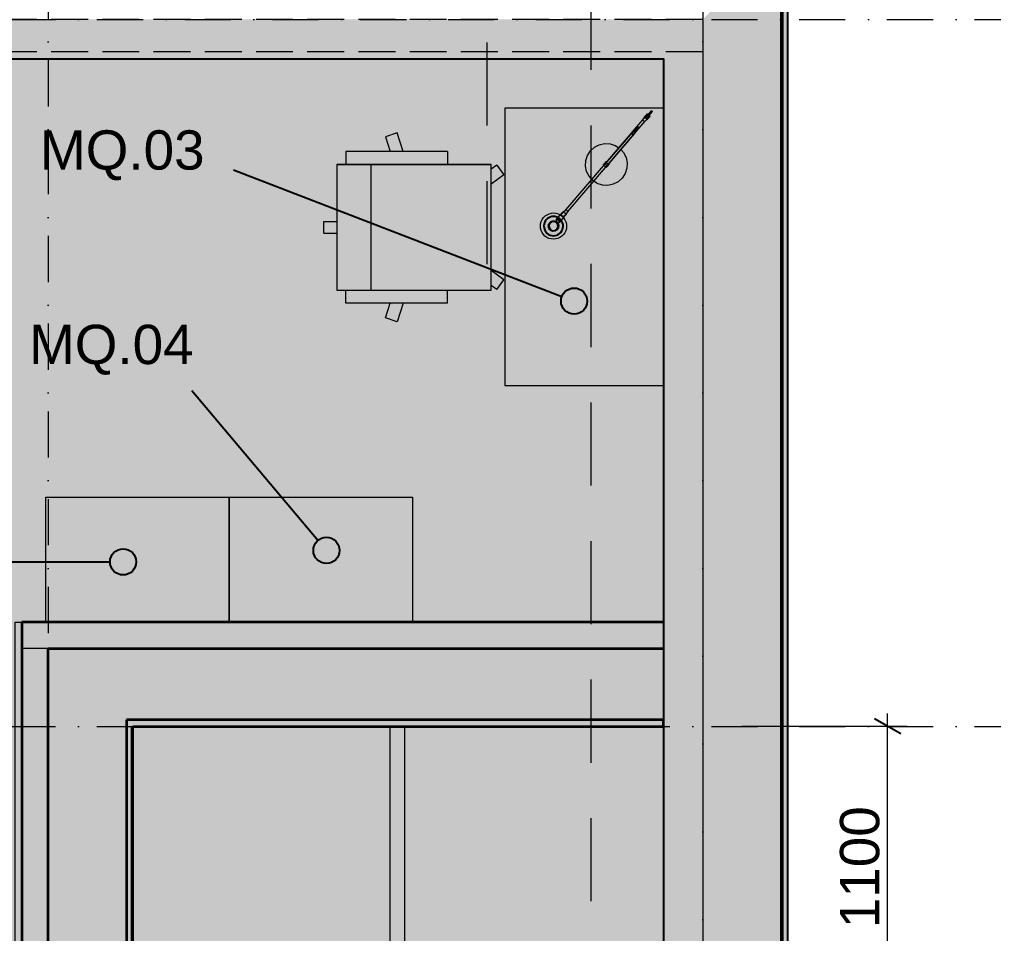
# Model space of a CAD drawing. Header units: millimetres. Extents: x -14278 to 103595, y -22378 to 34603.
# Drawn here: x 94280 to 98000, y -6009 to -2517 of the extents above; entities that cross this region are included whole.
import ezdxf
from ezdxf.enums import TextEntityAlignment as Align

# ---------------------------------------------------------------- set-up
doc = ezdxf.new("R2010")
doc.units = ezdxf.units.MM
doc.header["$MEASUREMENT"] = 0
for name, pattern in [('Dot & Dashed', [335.138881, 176.388884, -88.194442, 0, -70.555556]), ('Hidden Line', [195.611112, 141.111112, -54.5]), ('Long Dashed', [529.166651, 317.499995, -211.666656])]:
    doc.linetypes.add(name, pattern=pattern)
for name, color, linetype in [('A-Zz_20_10_90-T_TextFFEInternal', 7, 'Continuous'), ('A-Zz_60_50_80-P_MarkerSection', 7, 'Continuous'), ('A-Zz_60_50_80-P_MarkerSectionStairs', 7, 'Continuous'), ('New0', 7, 'Continuous'), ('NewA-Ee_25_10-M_WallsExternal', 7, 'Continuous'), ('NewA-Ee_25_10-M_WallsInternal', 7, 'Continuous'), ('NewA-Ee_30_10-M_Roofs', 7, 'Continuous'), ('NewA-Ee_30_40-M_Floors', 7, 'Continuous'), ('NewA-Ee_40_20-M_GeneralFFAndEInternalMovable', 7, 'Continuous'), ('NewA-SL-M_SpacesInternal', 7, 'Continuous'), ('NewA-Ss_30_25-M_CeilingAndSoffitSystems', 7, 'Continuous'), ('NewA-Zz_20_10_90-T_TextFFEInternal', 7, 'Continuous'), ('NewA-Zz_20_20-D_DimensionDetail', 7, 'Continuous'), ('NewA-Zz_35_40_80-M_GridStructural', 7, 'Continuous'), ('NewA-Zz_50_90_00-M_GrossInternal', 7, 'Continuous'), ('NewA-Zz_60_50_90-P_VoidOpening', 7, 'Continuous')]:
    doc.layers.add(name, color=color, linetype=linetype)
doc.styles.add('GENERATED_STYLE_1', font='')
doc.styles.get('GENERATED_STYLE_1').set_extended_font_data('Arial')
doc.dimstyles.new('GENERATED_STYLE__1', dxfattribs={"dimtxt": 150, "dimasz": 76, "dimexe": 0.18, "dimexo": 300, "dimgap": 0.09, "dimtad": 1, "dimdec": 0, "dimzin": 0, "dimdsep": 46, "dimtxsty": 'GENERATED_STYLE_1', "dimblk": 'ARROWHEAD_2', "dimblk1": 'ARROWHEAD_2', "dimblk2": 'ARROWHEAD_2', "dimcen": 0.09, "dimclrd": 6, "dimclre": 6, "dimclrt": 7, "dimazin": 0, "dimtfac": 1, "dimtdec": 4, "dimtmove": 0, "dimatfit": 3, "dimfxl": 0, "dimtolj": 1, "dimtzin": 0, "dimarcsym": 0})

# ---------------------------------------------------------------- blocks, each defined once
blk = doc.blocks.new('STAIR #2_218_29_2', base_point=(98534.6, -8144.1))
at = {"layer": 'NewA-SL-M_SpacesInternal', "color": 253, "linetype": 'Continuous', "lineweight": 13}
for p, q in [((94713.6, -5217.3), (94713.6, -9717.3)), ((96739.2, -5217.3), (94713.6, -5217.3)), ((96739.2, -11067), (96739.2, -5217.3))]:
    blk.add_line(p, q, dxfattribs=at)
at = {"layer": 'NewA-SL-M_SpacesInternal', "color": 5, "lineweight": 70, "style": 'GENERATED_STYLE_1'}
for tag, height, p in [('ROOM_NAME', 200, (98534.6, -7836.3)), ('ROOM_NUMBER', 150, (98534.6, -8139.1)), ('adj_text', 150, (98534.6, -8374.8))]:
    blk.add_attdef(tag, text='', height=height, dxfattribs=at).set_placement(p, align=Align.TOP_CENTER)
blk = doc.blocks.new('Slab_29_2', base_point=(94289.5, -11216.8))
at = {"layer": 'NewA-Ee_30_40-M_Floors', "linetype": 'Continuous', "lineweight": 13}
blk.add_hatch(color=254, dxfattribs=at).paths.add_polyline_path([(94289.5, -11216.8), (94289.5, -4919.6), (96739.2, -4919.6), (96739.2, -2667.5), (62189.8, -2667.5), (62189.8, -11216.8)])
at = {"layer": 'NewA-Ee_30_40-M_Floors', "color": 6, "linetype": 'Continuous', "lineweight": 13, "flags": 128}
blk.add_lwpolyline([(94289.5, -11216.8), (62189.8, -11216.8), (62189.8, -2667.5), (96739.2, -2667.5), (96739.2, -4919.6), (94289.5, -4919.6)], close=True, dxfattribs=at)
blk = doc.blocks.new('BEDROOM_215_36_2', base_point=(91911.3, -3202.3))
at = {"layer": 'NewA-SL-M_SpacesInternal', "color": 253, "linetype": 'Continuous', "lineweight": 13}
for p, q in [((96739.2, -2667.5), (90386.5, -2667.5)), ((96739.2, -4819.6), (96739.2, -2667.5)), ((94289.5, -6670.9), (94289.5, -4819.6)), ((94289.5, -4819.6), (96739.2, -4819.6))]:
    blk.add_line(p, q, dxfattribs=at)
at = {"layer": 'NewA-SL-M_SpacesInternal', "color": 5, "lineweight": 70, "style": 'GENERATED_STYLE_1'}
for tag, height, p in [('ROOM_NAME', 200, (91911.3, -2894.4)), ('ROOM_NUMBER', 150, (91911.3, -3197.3)), ('adj_text', 150, (91911.3, -3433))]:
    blk.add_attdef(tag, text='', height=height, dxfattribs=at).set_placement(p, align=Align.TOP_CENTER)
blk = doc.blocks.new('CUPBOARD 1_215B_56_2', base_point=(92094.3, -5976.8))
at = {"layer": 'NewA-SL-M_SpacesInternal', "linetype": 'Continuous'}
for p, q in [((91152.6, -5623.2), (91152.6, -5937.5)), ((91152.6, -5623.2), (93035.9, -5623.2)), ((93035.9, -5623.2), (93035.9, -5937.5)), ((91152.6, -5937.5), (91152.6, -6173.2)), ((93035.9, -5937.5), (93035.9, -6173.2)), ((91152.6, -6173.2), (91152.6, -6409)), ((93035.9, -6173.2), (93035.9, -6409)), ((91152.6, -6409), (93035.9, -6409))]:
    blk.add_line(p, q, dxfattribs=at)
at = {"layer": 'NewA-SL-M_SpacesInternal', "color": 253, "linetype": 'Continuous', "lineweight": 13}
for p, q in [((93562.1, -6795.9), (93562.1, -8686.3)), ((94289.5, -6795.9), (93562.1, -6795.9)), ((94289.5, -8686.3), (94289.5, -6795.9)), ((93562.1, -8686.3), (94289.5, -8686.3))]:
    blk.add_line(p, q, dxfattribs=at)
at = {"layer": 'NewA-SL-M_SpacesInternal', "color": 5, "lineweight": 70, "style": 'GENERATED_STYLE_1'}
for tag, height, p in [('ROOM_NAME', 200, (92094.3, -5669)), ('ROOM_NUMBER', 150, (92094.3, -5971.8)), ('adj_text', 150, (92094.3, -6207.5))]:
    blk.add_attdef(tag, text='', height=height, dxfattribs=at).set_placement(p, align=Align.TOP_CENTER)
blk = doc.blocks.new('Slab_45_2', base_point=(90386.5, -2667.5))
at = {"layer": 'NewA-Ss_30_25-M_CeilingAndSoffitSystems', "linetype": 'Continuous', "lineweight": 0}
blk.add_hatch(color=255, dxfattribs=at).paths.add_polyline_path([(90386.5, -2667.5), (90386.5, -6670.9), (92159.1, -6670.9), (92159.1, -9621.9), (93437.1, -9621.9), (93437.1, -6670.9), (94263.2, -6670.9), (94263.2, -4819.6), (96739.2, -4819.6), (96739.2, -2667.5)])
at = {"layer": 'NewA-Ss_30_25-M_CeilingAndSoffitSystems', "color": 6, "linetype": 'Continuous', "lineweight": 13, "flags": 128}
blk.add_lwpolyline([(90386.5, -2667.5), (90386.5, -6670.9), (92159.1, -6670.9), (92159.1, -9621.9), (93437.1, -9621.9), (93437.1, -6670.9), (94263.2, -6670.9), (94263.2, -4819.6), (96739.2, -4819.6), (96739.2, -2667.5)], close=True, dxfattribs=at)
blk = doc.blocks.new('Slab_47_2', base_point=(96739.2, -11067))
at = {"layer": 'NewA-Ss_30_25-M_CeilingAndSoffitSystems', "linetype": 'Continuous', "lineweight": 0}
blk.add_hatch(color=255, dxfattribs=at).paths.add_polyline_path([(96739.2, -11067), (96739.2, -5217.3), (94707.7, -5217.3), (94707.7, -9939.7), (94389.5, -9939.7), (94389.5, -11067)])
at = {"layer": 'NewA-Ss_30_25-M_CeilingAndSoffitSystems', "color": 6, "linetype": 'Continuous', "lineweight": 13, "flags": 128}
blk.add_lwpolyline([(96739.2, -11067), (94389.5, -11067), (94389.5, -9939.7), (94707.7, -9939.7), (94707.7, -5217.3), (96739.2, -5217.3)], close=True, dxfattribs=at)
blk = doc.blocks.new('Slab_49_2', base_point=(95695.7, -5217.3))
at = {"layer": 'NewA-Ee_30_40-M_Floors', "linetype": 'Continuous', "lineweight": 13}
blk.add_hatch(color=254, dxfattribs=at).paths.add_polyline_path([(95695.7, -5217.3), (95695.7, -6327.4), (95751.2, -6327.4), (95751.2, -5217.3)])
at = {"layer": 'NewA-Ee_30_40-M_Floors', "color": 6, "linetype": 'Continuous', "lineweight": 13, "flags": 128}
blk.add_lwpolyline([(95695.7, -5217.3), (95751.2, -5217.3), (95751.2, -6327.4), (95695.7, -6327.4)], close=True, dxfattribs=at)
blk = doc.blocks.new('Wall_68_2', base_point=(62039.5, -2517.3))
at = {"layer": 'NewA-Ee_25_10-M_WallsExternal', "linetype": 'Continuous', "lineweight": 13}
for points in [[(96889.5, -2517.3), (93679.5, -2517.3), (93679.5, -2542.3), (93692.5, -2542.3), (93692.5, -2587.6), (96819.1, -2587.6)], [(93692.5, -2651.1), (96755.6, -2651.1), (96819.1, -2587.6), (93692.5, -2587.6)], [(93692.5, -2651.1), (93692.5, -2667.5), (96739.2, -2667.5), (96755.6, -2651.1)]]:
    blk.add_hatch(color=6, dxfattribs=at).paths.add_polyline_path(points)
at = {"layer": 'NewA-Ee_25_10-M_WallsExternal', "linetype": 'Continuous', "flags": 128}
blk.add_lwpolyline([(93692.5, -2667.5), (96739.2, -2667.5)], dxfattribs=at)
blk = doc.blocks.new('Wall_70_2', base_point=(96889.5, -2517.3))
at = {"layer": 'NewA-Ee_25_10-M_WallsExternal', "linetype": 'Continuous', "lineweight": 13}
for points in [[(97194.3, -2212.5), (97194.3, -11522.1), (97214.4, -11542.2), (97214.4, -2192.3)], [(96889.5, -2517.3), (96889.5, -11217.3), (97189.6, -11517.3), (97189.6, -2217.2)], [(96819.1, -2587.6), (96819.1, -11146.9), (96889.5, -11217.3), (96889.5, -2517.3)], [(96755.6, -2651.1), (96755.6, -11083.4), (96819.1, -11146.9), (96819.1, -2587.6)], [(96739.2, -2667.5), (96739.2, -11067), (96755.6, -11083.4), (96755.6, -2651.1)]]:
    blk.add_hatch(color=6, dxfattribs=at).paths.add_polyline_path(points)
at = {"layer": 'NewA-Ee_25_10-M_WallsExternal', "color": 92, "linetype": 'Continuous', "lineweight": 35}
blk.add_line((97189.6, -2217.2), (97189.6, -11517.3), dxfattribs=at)
at = {"layer": 'NewA-Ee_25_10-M_WallsExternal', "linetype": 'Continuous'}
blk.add_line((97194.3, -2212.5), (97194.3, -11522.1), dxfattribs=at)
at = {"layer": 'NewA-Ee_25_10-M_WallsExternal', "linetype": 'Continuous', "flags": 128}
for points in [[(97214.4, -11542.2), (97214.4, -2192.3)], [(96739.2, -2667.5), (96739.2, -4819.6)], [(96739.2, -4919.6), (96739.2, -11067)]]:
    blk.add_lwpolyline(points, dxfattribs=at)
blk = doc.blocks.new('Wall_113_2', base_point=(94289.5, -11217.3))
at = {"layer": 'NewA-Ee_25_10-M_WallsInternal', "linetype": 'Continuous', "lineweight": 13}
blk.add_hatch(color=6, dxfattribs=at).paths.add_polyline_path([(94389.5, -4919.6), (94289.5, -4819.6), (94289.5, -10012.2), (94389.5, -10012.2)])
at = {"layer": 'NewA-Ee_25_10-M_WallsInternal', "color": 92, "linetype": 'Continuous', "lineweight": 35, "flags": 128}
for points in [[(94289.5, -4819.6), (94289.5, -6670.9)], [(94389.5, -6670.9), (94389.5, -4919.6)]]:
    blk.add_lwpolyline(points, dxfattribs=at)
blk = doc.blocks.new('Wall_114_2', base_point=(94289.5, -4819.6))
at = {"layer": 'NewA-Ee_25_10-M_WallsInternal', "linetype": 'Continuous', "lineweight": 13}
blk.add_hatch(color=6, dxfattribs=at).paths.add_polyline_path([(94389.5, -4919.6), (96739.2, -4919.6), (96739.2, -4819.6), (94289.5, -4819.6)])
at = {"layer": 'NewA-Ee_25_10-M_WallsInternal', "color": 92, "linetype": 'Continuous', "lineweight": 35, "flags": 128}
for points in [[(96739.2, -4819.6), (94289.5, -4819.6)], [(94389.5, -4919.6), (96739.2, -4919.6)]]:
    blk.add_lwpolyline(points, dxfattribs=at)
blk = doc.blocks.new('Wall_133_2', base_point=(94713.6, -5217.3))
at = {"layer": 'NewA-Ee_25_10-M_WallsInternal', "linetype": 'Continuous', "lineweight": 13}
blk.add_hatch(color=6, dxfattribs=at).paths.add_polyline_path([(94713.6, -5217.3), (96739.2, -5217.3), (96739.2, -5192.3), (94688.6, -5192.3)])
at = {"layer": 'NewA-Ee_25_10-M_WallsInternal', "color": 92, "linetype": 'Continuous', "lineweight": 35, "flags": 128}
for points in [[(96739.2, -5192.3), (94688.6, -5192.3)], [(96739.2, -5217.3), (96739.2, -5192.3)], [(94713.6, -5217.3), (96739.2, -5217.3)]]:
    blk.add_lwpolyline(points, dxfattribs=at)
blk = doc.blocks.new('Wall_134_2', base_point=(94713.6, -5217.3))
at = {"layer": 'NewA-Ee_25_10-M_WallsInternal', "linetype": 'Continuous', "lineweight": 13}
blk.add_hatch(color=6, dxfattribs=at).paths.add_polyline_path([(94688.6, -5192.3), (94688.6, -9692.3), (94713.6, -9717.3), (94713.6, -5217.3)])
at = {"layer": 'NewA-Ee_25_10-M_WallsInternal', "color": 92, "linetype": 'Continuous', "lineweight": 35, "flags": 128}
for points in [[(94688.6, -5192.3), (94688.6, -9692.3)], [(94713.6, -9717.3), (94713.6, -5217.3)]]:
    blk.add_lwpolyline(points, dxfattribs=at)
blk = doc.blocks.new('Morph_23_2', base_point=(62039.5, -17767.3))
at = {"layer": 'NewA-Ee_40_20-M_GeneralFFAndEInternalMovable', "linetype": 'Continuous'}
for p, q in [((96639.8, -2928.9), (96639.1, -2930.3)), ((96639.1, -2930.3), (96639.1, -2931.7)), ((96639.1, -2931.7), (96639.8, -2932.8)), ((96641, -2928), (96639.8, -2928.9)), ((96639.8, -2932.8), (96641, -2933.3)), ((96642.4, -2927.8), (96641, -2928)), ((96641, -2933.3), (96642.4, -2933.1)), ((96643.6, -2928.3), (96642.4, -2927.8)), ((96642.4, -2933.1), (96643.6, -2932.2)), ((96644.3, -2929.4), (96643.6, -2928.3)), ((96643.6, -2932.2), (96644.3, -2930.9)), ((96644.3, -2930.9), (96644.3, -2929.4)), ((96620.8, -2947.2), (96619.5, -2949.8)), ((96619.5, -2949.8), (96619.5, -2952.6)), ((96619.5, -2952.6), (96620.9, -2954.8)), ((96623.2, -2945.5), (96620.8, -2947.2)), ((96620.9, -2954.8), (96623.3, -2955.8)), ((96625.9, -2945.1), (96623.2, -2945.5)), ((96623.3, -2955.8), (96626.1, -2955.5)), ((96628.3, -2946.1), (96625.9, -2945.1)), ((96626.1, -2955.5), (96628.4, -2953.7)), ((96629.7, -2948.3), (96628.3, -2946.1)), ((96628.4, -2953.7), (96629.8, -2951.1)), ((96629.8, -2951.1), (96629.7, -2948.3)), ((96306.1, -3294.7), (96302.1, -3303.1)), ((96302.1, -3303.1), (96302.8, -3312.4)), ((96313.8, -3289.4), (96306.1, -3294.7)), ((96323.1, -3288.7), (96313.8, -3289.4)), ((96331.5, -3292.7), (96323.1, -3288.7)), ((96336.8, -3300.4), (96331.5, -3292.7)), ((96333.5, -3318.1), (96337.5, -3309.7)), ((96337.5, -3309.7), (96336.8, -3300.4)), ((96302.8, -3312.4), (96308, -3320.1)), ((96308, -3320.1), (96316.5, -3324.1)), ((96316.5, -3324.1), (96325.8, -3323.4)), ((96325.8, -3323.4), (96333.5, -3318.1))]:
    blk.add_line(p, q, dxfattribs=at)
at = {"layer": 'NewA-Ee_40_20-M_GeneralFFAndEInternalMovable', "color": 6, "linetype": 'Continuous', "lineweight": 13, "flags": 128}
for points in [[(96367.6, -3242.8), (96660.8, -2900.6)], [(96660.6, -2900), (96667.5, -2891.9)], [(96660.6, -2900), (96660.8, -2900.9)], [(96660.8, -2900.9), (96662.1, -2902.5)], [(96666.7, -2889.9), (96667.3, -2889.1)], [(96667.4, -2890.5), (96666.7, -2889.9)], [(96666.8, -2891.3), (96667.5, -2890.5)], [(96667.8, -2892.2), (96666.8, -2891.3)], [(96667.3, -2889.1), (96669.2, -2887)], [(96667.5, -2890.5), (96669.6, -2888)], [(96668, -2892.2), (96668.1, -2892.4)], [(96668.1, -2892.4), (96670, -2893.3)], [(96669, -2907.2), (96675.9, -2899.1)], [(96669.2, -2887), (96671.7, -2883.9)], [(96669.6, -2888), (96672.5, -2884.6)], [(96670, -2893.3), (96672.3, -2894.8)], [(96670.2, -2893.4), (96670.5, -2893.1)], [(96670.5, -2893.1), (96672.6, -2890.6)], [(96670.5, -2893), (96671.8, -2894.5)], [(96673.7, -2893.2), (96671.4, -2892)], [(96671.7, -2883.9), (96674.4, -2880.9)], [(96671.9, -2891.5), (96674.2, -2892.7)], [(96674.4, -2892.3), (96672.2, -2891.1)], [(96672.3, -2894.8), (96674.2, -2896.9)], [(96672.5, -2884.6), (96675.4, -2881.2)], [(96672.6, -2890.6), (96675.5, -2887.2)], [(96672.7, -2895.3), (96674.3, -2896.3)], [(96676.6, -2893.6), (96672.8, -2890.3)], [(96675.2, -2895.2), (96673.7, -2893.2)], [(96674, -2896.7), (96674.3, -2896.3)], [(96674.2, -2892.7), (96675.7, -2894.7)], [(96674.2, -2896.9), (96675.4, -2898.6)], [(96674.3, -2896.3), (96676.4, -2893.9)], [(96674.4, -2880.9), (96676.3, -2878.6)], [(96676, -2894.4), (96674.4, -2892.3)], [(96675.4, -2881.2), (96677.6, -2878.6)], [(96675.4, -2898.6), (96675.5, -2898.7)], [(96675.5, -2887.2), (96678.5, -2883.8)], [(96676.6, -2899.7), (96675.6, -2898.8)], [(96676.3, -2878.6), (96677.1, -2877.7)], [(96676.4, -2893.9), (96679.3, -2890.5)], [(96676.6, -2899.7), (96677.4, -2898.9)], [(96677.8, -2878.4), (96677.1, -2877.7)], [(96678.1, -2899.6), (96677.3, -2899)], [(96677.4, -2898.9), (96679.5, -2896.5)], [(96677.6, -2878.6), (96678.5, -2877.6)], [(96678.1, -2899.6), (96678.7, -2898.9)], [(96678.5, -2883.8), (96694, -2865.7)], [(96681.5, -2880.2), (96678.5, -2877.6)], [(96682.3, -2887), (96678.5, -2883.8)], [(96678.7, -2898.9), (96680.6, -2896.7)], [(96679.3, -2890.5), (96682.3, -2887)], [(96679.5, -2896.5), (96682.4, -2893.1)], [(96680.6, -2896.7), (96683.1, -2893.7)], [(96682.3, -2887), (96697.8, -2868.9)], [(96682.4, -2893.1), (96685.3, -2889.6)], [(96683.1, -2893.7), (96685.8, -2890.6)], [(96688.3, -2886.1), (96685.3, -2883.5)], [(96685.3, -2889.6), (96687.5, -2887.1)], [(96685.8, -2890.6), (96687.7, -2888.4)], [(96687.5, -2887.1), (96688.3, -2886.1)], [(96688.5, -2887.5), (96687.7, -2886.8)], [(96687.7, -2888.4), (96688.5, -2887.5)], [(96694, -2865.7), (96694.1, -2865.5)], [(96697.9, -2868.7), (96694.1, -2865.5)], [(96697.8, -2868.9), (96697.9, -2868.7)], [(96375.2, -3249.3), (96668.4, -2907.1)], [(96639.8, -2928.9), (96625.9, -2945.1)], [(96643.6, -2932.2), (96629.7, -2948.3)], [(96662.1, -2902.5), (96664.1, -2904.4)], [(96664.1, -2904.4), (96666.3, -2906.1)], [(96666.3, -2906.1), (96668.1, -2907.1)], [(96668.1, -2907.1), (96669, -2907.2)], [(96620.8, -2947.2), (96523.8, -3060.6)], [(96628.4, -2953.7), (96531.4, -3067.1)], [(96576.7, -3014.1), (96587.3, -3025.9), (96596.8, -3044.5), (96601.1, -3064.9), (96599.9, -3085.8), (96593.5, -3105.7), (96582.1, -3123.2), (96566.5, -3137.1), (96547.9, -3146.6), (96527.5, -3150.9), (96506.6, -3149.8), (96486.8, -3143.3), (96469.3, -3131.9), (96455.3, -3116.3), (96445.9, -3097.7), (96441.5, -3077.3), (96442.7, -3056.4), (96449.1, -3036.6), (96460.5, -3019.1), (96476.1, -3005.1), (96494.7, -2995.7), (96515.1, -2991.4), (96536, -2992.5), (96555.8, -2999), (96569.1, -3007.6)], [(96510.4, -3072.3), (96511.1, -3071.5)], [(96511.2, -3073), (96510.4, -3072.3)], [(96510.5, -3073.7), (96511.3, -3072.8)], [(96520.4, -3082.2), (96510.5, -3073.7)], [(96511.1, -3071.5), (96513, -3069.3)], [(96511.3, -3072.8), (96513.4, -3070.3)], [(96513, -3069.3), (96515.6, -3066.2)], [(96513.4, -3070.3), (96516.4, -3066.9)], [(96515.6, -3066.2), (96518.2, -3063.2)], [(96516.4, -3066.9), (96519.3, -3063.5)], [(96518.2, -3063.2), (96520.1, -3061)], [(96518.8, -3066.7), (96519.9, -3064.3)], [(96518.9, -3068.7), (96518.8, -3066.7)], [(96518.9, -3069.7), (96518.9, -3069.2)], [(96520.4, -3072.2), (96518.9, -3069.7)], [(96519.3, -3063.5), (96521.4, -3061)], [(96523.4, -3060.2), (96519.9, -3064.3)], [(96520.1, -3061), (96520.8, -3060.2)], [(96523.1, -3073.3), (96520.4, -3072.2)], [(96520.4, -3082.2), (96521.2, -3081.3)], [(96521.6, -3060.8), (96520.8, -3060.2)], [(96521.8, -3082.1), (96521, -3081.4)], [(96521.2, -3081.3), (96523.3, -3078.8)], [(96521.4, -3061), (96522.2, -3060)], [(96521.8, -3082.1), (96522.5, -3081.3)], [(96523, -3060.7), (96522.2, -3060)], [(96522.4, -3062.5), (96523.4, -3060.2)], [(96522.8, -3065.2), (96522.4, -3062.5)], [(96522.5, -3081.3), (96524.4, -3079)], [(96522.8, -3062.7), (96523.8, -3060.6)], [(96523.2, -3065.1), (96522.8, -3062.7)], [(96524.4, -3067.5), (96522.8, -3065.2)], [(96523.6, -3073.2), (96523.1, -3073.3)], [(96524.7, -3067.1), (96523.2, -3065.1)], [(96523.3, -3078.8), (96526.2, -3075.3)], [(96523.4, -3060.2), (96524.8, -3059.3)], [(96526, -3072.9), (96524.1, -3073.2)], [(96526.9, -3068.8), (96524.4, -3067.5)], [(96524.4, -3079), (96527, -3076)], [(96527, -3068.3), (96524.7, -3067.1)], [(96528.3, -3071.4), (96526, -3072.9)], [(96526.2, -3075.3), (96529.2, -3071.9)], [(96529.6, -3068.7), (96526.9, -3068.8)], [(96529.4, -3068.3), (96527, -3068.3)], [(96527, -3076), (96529.6, -3073)], [(96531.7, -3067.4), (96528.3, -3071.4)], [(96529.2, -3071.9), (96531.3, -3069.4)], [(96531.4, -3067.1), (96529.4, -3068.3)], [(96531.7, -3067.4), (96529.6, -3068.7)], [(96529.6, -3073), (96531.5, -3070.7)], [(96532.1, -3068.5), (96531.3, -3067.9)], [(96531.3, -3069.4), (96532.1, -3068.5)], [(96532.2, -3069.9), (96531.4, -3069.3)], [(96531.5, -3070.7), (96532.2, -3069.9)], [(96532.4, -3065.8), (96531.7, -3067.4)], [(96337.7, -3273.2), (96336.8, -3275.9)], [(96337.7, -3273.2), (96348.1, -3261)], [(96347.9, -3262.3), (96347.7, -3263.1)], [(96347.7, -3263.1), (96348, -3263.4)], [(96347.8, -3262.2), (96348.5, -3261.4)], [(96348.5, -3262.8), (96347.8, -3262.2)], [(96348.1, -3261), (96347.9, -3262)], [(96347.9, -3263.6), (96348.7, -3262.7)], [(96348.9, -3264.5), (96347.9, -3263.6)], [(96349.5, -3260.2), (96348.1, -3261)], [(96348.5, -3261.4), (96350.4, -3259.1)], [(96348.7, -3262.7), (96350.8, -3260.2)], [(96349.3, -3264.6), (96349.9, -3265.1)], [(96349.8, -3283.6), (96360.3, -3271.4)], [(96349.9, -3265.1), (96353.3, -3267.3)], [(96350.4, -3259.1), (96353, -3256.1)], [(96350.8, -3260.2), (96353.7, -3256.8)], [(96353, -3256.1), (96355.6, -3253.1)], [(96353.3, -3267.3), (96356, -3270.3)], [(96353.7, -3256.8), (96356.7, -3253.3)], [(96355.6, -3253.1), (96357.5, -3250.8)], [(96356, -3270.3), (96356.6, -3270.8)], [(96356.7, -3253.3), (96358.8, -3250.8)], [(96357.8, -3272.1), (96356.7, -3271.2)], [(96357.5, -3250.8), (96358.2, -3250)], [(96357.8, -3272.1), (96358.5, -3271.1)], [(96357.9, -3271.9), (96358.3, -3272.1)], [(96358.9, -3250.7), (96358.2, -3250)], [(96358.3, -3272.1), (96359.1, -3271.9)], [(96359.2, -3271.9), (96358.4, -3271.3)], [(96358.5, -3271.1), (96360.7, -3268.6)], [(96358.8, -3250.8), (96359.6, -3249.9)], [(96359.2, -3271.9), (96359.9, -3271.1)], [(96359.3, -3271.8), (96360.3, -3271.4)], [(96360.4, -3250.6), (96359.6, -3249.9)], [(96359.9, -3271.1), (96361.8, -3268.9)], [(96367.3, -3242.5), (96360.2, -3250.7)], [(96360.2, -3251.9), (96360.2, -3250.7)], [(96360.9, -3254.2), (96360.2, -3252.1), (96360.2, -3251.9)], [(96360.3, -3271.4), (96360.9, -3269.9)], [(96360.7, -3268.6), (96363.6, -3265.2)], [(96362.5, -3256.5), (96360.9, -3254.2)], [(96361.8, -3268.9), (96364.4, -3265.9)], [(96365, -3257.8), (96362.5, -3256.5)], [(96363.6, -3265.2), (96366.5, -3261.8)], [(96364.4, -3265.9), (96367, -3262.8)], [(96367.4, -3258.1), (96367.3, -3258.1), (96365, -3257.8)], [(96366.5, -3261.8), (96368.7, -3259.3)], [(96367, -3262.8), (96368.9, -3260.6)], [(96367.3, -3242.5), (96367.9, -3242.6)], [(96367.5, -3243.4), (96367.3, -3242.5)], [(96368.6, -3257.9), (96367.4, -3258.1)], [(96368.7, -3245), (96367.5, -3243.4)], [(96367.6, -3242.8), (96367.8, -3243.7)], [(96367.8, -3243.7), (96369, -3245.1)], [(96375.6, -3249.7), (96368.6, -3257.9)], [(96370.7, -3246.9), (96368.7, -3245)], [(96369.5, -3258.4), (96368.7, -3257.7)], [(96368.7, -3259.3), (96369.5, -3258.4)], [(96369.6, -3259.8), (96368.8, -3259.1)], [(96368.9, -3260.6), (96369.6, -3259.8)], [(96369, -3245.1), (96370.8, -3246.8)], [(96372.9, -3248.6), (96370.7, -3246.9)], [(96370.8, -3246.8), (96372.8, -3248.4)], [(96372.8, -3248.4), (96374.4, -3249.3)], [(96374.7, -3249.6), (96372.9, -3248.6)], [(96374.4, -3249.3), (96375.2, -3249.3)], [(96375.6, -3249.7), (96374.7, -3249.6)], [(96375.5, -3249.1), (96375.6, -3249.7)], [(96319.4, -3306.4), (96319.5, -3306.2)], [(96319.4, -3306.5), (96319.4, -3306.4)], [(96319.5, -3306.7), (96319.4, -3306.5)], [(96319.5, -3306.2), (96319.7, -3306.1)], [(96319.7, -3306.8), (96319.5, -3306.7)], [(96319.7, -3306.1), (96319.8, -3306.1)], [(96319.9, -3306.7), (96319.7, -3306.8)], [(96319.8, -3306.1), (96320, -3306.2)], [(96320, -3306.6), (96319.9, -3306.7)], [(96320, -3306.2), (96320.1, -3306.3)], [(96320.1, -3306.5), (96320, -3306.6)], [(96320.1, -3306.3), (96320.1, -3306.5)], [(96330.2, -3282), (96329.3, -3284.6)], [(96329.3, -3284.6), (96330.3, -3288)], [(96330.2, -3282), (96335.2, -3276.1)], [(96330.3, -3288), (96332.9, -3291.1)], [(96332.9, -3291.1), (96336.4, -3293.2)], [(96335.2, -3276.1), (96334.3, -3278.8)], [(96334.3, -3278.8), (96335.3, -3282.1)], [(96335.4, -3276.3), (96334.5, -3278.9)], [(96334.5, -3278.9), (96335.5, -3282.1)], [(96335.7, -3275.9), (96335.2, -3276.1)], [(96335.3, -3282.1), (96337.9, -3285.3)], [(96335.4, -3276.3), (96337.5, -3273.9)], [(96335.5, -3282.1), (96338, -3285.1)], [(96336.4, -3293.2), (96339.8, -3293.6)], [(96336.8, -3275.9), (96337.8, -3279.2)], [(96337.8, -3279.2), (96340.4, -3282.3)], [(96337.9, -3285.3), (96341.4, -3287.3)], [(96338, -3285.1), (96341.4, -3287.1)], [(96339.8, -3293.6), (96342.3, -3292.4)], [(96340.4, -3282.3), (96343.9, -3284.4)], [(96341.4, -3287.1), (96344.7, -3287.6)], [(96341.4, -3287.3), (96344.8, -3287.8)], [(96342.3, -3292.4), (96347.3, -3286.6)], [(96343.9, -3284.4), (96347.3, -3284.9)], [(96344.7, -3287.6), (96347.1, -3286.4)], [(96344.8, -3287.8), (96347.3, -3286.6)], [(96347.1, -3286.4), (96349.2, -3283.9)], [(96347.3, -3284.9), (96349.8, -3283.6)], [(96347.3, -3286.6), (96347.5, -3285.9)]]:
    blk.add_lwpolyline(points, dxfattribs=at)
for points in [[(96276.2, -3331), (96272.6, -3323), (96270.4, -3314.6), (96269.8, -3305.9), (96270.6, -3297.2), (96273, -3288.8), (96276.7, -3281), (96281.8, -3273.9), (96288, -3267.8), (96295.2, -3262.9), (96303.1, -3259.3), (96311.6, -3257.1), (96320.3, -3256.4), (96329, -3257.3), (96337.4, -3259.6), (96345.2, -3263.4), (96352.3, -3268.4), (96358.4, -3274.7), (96363.3, -3281.9), (96366.9, -3289.8), (96369.1, -3298.2), (96369.8, -3306.9), (96368.9, -3315.6), (96366.6, -3324), (96362.8, -3331.9), (96357.7, -3338.9), (96351.5, -3345), (96344.3, -3350), (96336.4, -3353.6), (96328, -3355.7), (96319.3, -3356.4), (96310.6, -3355.6), (96302.2, -3353.2), (96294.3, -3349.5), (96287.2, -3344.4), (96281.1, -3338.2)], [(96302.4, -3316.2), (96300.9, -3313.1), (96300, -3309.7), (96299.8, -3306.2), (96300.1, -3302.7), (96301.1, -3299.4), (96302.6, -3296.2), (96304.6, -3293.4), (96307.1, -3291), (96310, -3289), (96313.1, -3287.6), (96316.5, -3286.7), (96320, -3286.4), (96323.4, -3286.8), (96326.8, -3287.7), (96329.9, -3289.2), (96332.8, -3291.2), (96335.2, -3293.7), (96337.2, -3296.6), (96338.6, -3299.8), (96339.5, -3303.1), (96339.8, -3306.6), (96339.4, -3310.1), (96338.5, -3313.4), (96337, -3316.6), (96335, -3319.4), (96332.5, -3321.9), (96329.6, -3323.8), (96326.4, -3325.3), (96323, -3326.1), (96319.6, -3326.4), (96316.1, -3326.1), (96312.7, -3325.1), (96309.6, -3323.6), (96306.8, -3321.6), (96304.3, -3319.1)]]:
    blk.add_lwpolyline(points, close=True, dxfattribs=at)
at = {"layer": 'NewA-Ee_40_20-M_GeneralFFAndEInternalMovable', "linetype": 'Continuous', "flags": 128}
blk.add_lwpolyline([(96283.5, -3312.4), (96285.1, -3318.6), (96287.7, -3324.5), (96291.4, -3329.8), (96295.8, -3334.4), (96301.1, -3338.1), (96306.8, -3340.9), (96313, -3342.6), (96319.4, -3343.2), (96325.8, -3342.7), (96332, -3341.1), (96337.8, -3338.5), (96343.1, -3334.8), (96347.7, -3330.3), (96351.4, -3325.1), (96354.2, -3319.3), (96355.9, -3313.2), (96356.6, -3306.8), (96356.1, -3300.4), (96354.5, -3294.2), (96351.8, -3288.3), (96348.2, -3283.1), (96343.7, -3278.5), (96338.5, -3274.7), (96332.7, -3272), (96326.5, -3270.3), (96320.1, -3269.6), (96313.8, -3270.1), (96307.5, -3271.7), (96301.7, -3274.4), (96296.4, -3278), (96291.8, -3282.5), (96288.1, -3287.7), (96285.3, -3293.5), (96283.6, -3299.7), (96283, -3306)], close=True, dxfattribs=at)
blk = doc.blocks.new('Standard grid marker')
at = {"layer": 'NewA-Zz_35_40_80-M_GridStructural', "color": 6, "linetype": 'Dot & Dashed', "lineweight": 13}
blk.add_line((1000, 0), (18130.8, 0), dxfattribs=at)
at = {"layer": 'NewA-Zz_35_40_80-M_GridStructural', "style": 'GENERATED_STYLE_1'}
blk.add_attdef('AC_MarkerText_1', text='', height=250, rotation=90, dxfattribs=at).set_placement((-250, 14.3), align=Align.MIDDLE_CENTER)
blk = doc.blocks.new('Standard grid marker_2')
at = {"layer": 'NewA-Zz_35_40_80-M_GridStructural', "color": 6, "linetype": 'Dot & Dashed', "lineweight": 13}
blk.add_line((1000, 0), (40175.6, 0), dxfattribs=at)
at = {"layer": 'NewA-Zz_35_40_80-M_GridStructural', "style": 'GENERATED_STYLE_1'}
blk.add_attdef('AC_MarkerText_1', text='', height=250, dxfattribs=at).set_placement((41425.6, 14.3), align=Align.MIDDLE_CENTER)
blk = doc.blocks.new('Standard grid marker_3')
at = {"layer": 'NewA-Zz_35_40_80-M_GridStructural', "color": 6, "linetype": 'Dot & Dashed', "lineweight": 13}
blk.add_line((0, 0), (19130.8, 0), dxfattribs=at)
blk = doc.blocks.new('Office Desk Rect 19')
at = {"layer": 'NewA-Ee_40_20-M_GeneralFFAndEInternalMovable', "color": 1, "linetype": 'Continuous', "lineweight": 18}
for p, q in [((1058.8625, 604.8375), (0, 604.8375)), ((0, 604.8375), (0, 0)), ((1058.8625, 0), (1058.8625, 604.8375)), ((0, 0), (1058.8625, 0))]:
    blk.add_line(p, q, dxfattribs=at)
blk = doc.blocks.new('Office Chair 04 19')
at = {"layer": 'NewA-Ee_40_20-M_GeneralFFAndEInternalMovable', "color": 1, "linetype": 'Continuous', "lineweight": 18}
for p, q in [((335.5, 682), (335.5, 632.6)), ((335.5, 682), (379.5, 682)), ((379.5, 682), (379.5, 632.6)), ((597.6, 632.6), (117.3, 632.6)), ((117.3, 632.6), (117.3, 43.3)), ((117.3, 632.6), (117.3, 43.3)), ((597.6, 632.6), (597.6, 43.3)), ((597.6, 43.3), (597.6, 632.6)), ((597.6, 632.6), (597.6, 43.3)), ((67.3, 210.1), (67.3, 598.2)), ((67.3, 598.2), (117.3, 598.2)), ((647.6, 598.2), (597.6, 598.2)), ((647.6, 210.1), (647.6, 598.2)), ((117.3, 501), (597.6, 501)), ((-3.2, 401.5), (11.5, 446.7)), ((11.5, 446.7), (67.3, 428.6)), ((703.4, 446.7), (647.6, 428.6)), ((718.1, 401.5), (703.4, 446.7)), ((67.3, 378.6), (-3.2, 401.5)), ((647.6, 378.6), (718.1, 401.5)), ((67.3, 210.1), (117.3, 210.1)), ((67.3, 210.1), (117.3, 210.1)), ((647.6, 210.1), (597.6, 210.1)), ((647.6, 210.1), (597.6, 210.1)), ((117.3, 43.3), (597.6, 43.3)), ((119.9, 21.7), (135.6, 43.3)), ((157.3, -5.4), (192.7, 43.3)), ((557.7, -5.4), (522.2, 43.3)), ((595, 21.7), (579.3, 43.3)), ((119.9, 21.7), (157.3, -5.4)), ((595, 21.7), (557.7, -5.4))]:
    blk.add_line(p, q, dxfattribs=at)
blk = doc.blocks.new('Credenza 19_2')
at = {"layer": 'NewA-Ee_40_20-M_GeneralFFAndEInternalMovable', "color": 1, "linetype": 'Continuous', "lineweight": 18}
for p, q in [((700, 478.4), (0, 478.4)), ((0, 478.4), (0, 0)), ((700, 0), (700, 478.4)), ((0, 0), (700, 0))]:
    blk.add_line(p, q, dxfattribs=at)
blk = doc.blocks.new('Beam_16_2', base_point=(96889.5, -11217.3))
at = {"layer": 'NewA-Ee_30_10-M_Roofs', "color": 6, "linetype": 'Hidden Line', "lineweight": 13}
for q in [(62039.5, -2517.3), (96889.5, -11217.3)]:
    blk.add_line((96889.5, -2517.3), q, dxfattribs=at)
blk = doc.blocks.new('Line_92_2', base_point=(94122.6, -4589))
at = {"layer": 'NewA-Zz_20_10_90-T_TextFFEInternal', "linetype": 'Continuous'}
blk.add_hatch(color=256, dxfattribs=at).paths.add_polyline_path([(94725.8, -4589), (94721.9, -4569.8), (94711.1, -4553.6), (94694.9, -4542.8), (94675.8, -4539), (94656.6, -4542.8), (94640.4, -4553.6), (94629.6, -4569.8), (94625.8, -4589), (94629.6, -4608.1), (94640.4, -4624.3), (94656.6, -4635.2), (94675.8, -4639), (94694.9, -4635.2), (94711.1, -4624.3), (94721.9, -4608.1)])
blk.add_line((94122.6, -4589), (94625.8, -4589), dxfattribs=at)
blk.add_circle((94675.8, -4589), 50, dxfattribs=at)
blk = doc.blocks.new('Line_93_2', base_point=(94938.9, -3934.9))
at = {"layer": 'NewA-Zz_20_10_90-T_TextFFEInternal', "linetype": 'Continuous'}
blk.add_hatch(color=256, dxfattribs=at).paths.add_polyline_path([(95502.5, -4545.1), (95498.7, -4526), (95487.9, -4509.8), (95471.7, -4498.9), (95452.5, -4495.1), (95433.4, -4498.9), (95417.2, -4509.8), (95406.3, -4526), (95402.5, -4545.1), (95406.3, -4564.2), (95417.2, -4580.5), (95433.4, -4591.3), (95452.5, -4595.1), (95471.7, -4591.3), (95487.9, -4580.5), (95498.7, -4564.2)])
blk.add_line((94938.9, -3934.9), (95420.3, -4506.9), dxfattribs=at)
blk.add_circle((95452.5, -4545.1), 50, dxfattribs=at)
blk = doc.blocks.new('Line_94_2', base_point=(95097.7, -3091.8))
at = {"layer": 'NewA-Zz_20_10_90-T_TextFFEInternal', "linetype": 'Continuous'}
blk.add_hatch(color=256, dxfattribs=at).paths.add_polyline_path([(96448.4, -3592.9), (96444.6, -3573.8), (96433.8, -3557.6), (96417.6, -3546.7), (96398.4, -3542.9), (96379.3, -3546.7), (96363.1, -3557.6), (96352.2, -3573.8), (96348.4, -3592.9), (96352.2, -3612.1), (96363.1, -3628.3), (96379.3, -3639.1), (96398.4, -3642.9), (96417.6, -3639.1), (96433.8, -3628.3), (96444.6, -3612.1)])
blk.add_line((95097.7, -3091.8), (96351.8, -3575), dxfattribs=at)
blk.add_circle((96398.4, -3592.9), 50, dxfattribs=at)
blk = doc.blocks.new('*D1045', base_point=(62039.5, -17767.3))
at = {"layer": 'NewA-Zz_20_20-D_DimensionDetail', "color": 6, "linetype": 'Continuous', "lineweight": 13}
for p, q in [((97596, -5217.3), (97596, -5168.4)), ((97671, -5217.3), (97039.2, -5217.3)), ((97596, -6317.3), (97596, -5217.3)), ((97671, -6317.3), (97039.2, -6317.3)), ((97596, -6366.2), (97596, -6317.3))]:
    blk.add_line(p, q, dxfattribs=at)
at = {"layer": 'NewA-Zz_20_20-D_DimensionDetail', "linetype": 'Continuous'}
for p, q in [((97646, -5246.1), (97546, -5188.4)), ((97546, -6288.4), (97646, -6346.1))]:
    blk.add_line(p, q, dxfattribs=at)
at = {"layer": 'NewA-Zz_20_20-D_DimensionDetail', "insert": (97566, -5988.4), "char_height": 150, "attachment_point": 7, "rotation": 90, "style": 'GENERATED_STYLE_1'}
blk.add_mtext('\\A1;{\\fArial|b0|i0|c0|p34;1100}', dxfattribs=at)
blk = doc.blocks.new('ARROWHEAD_2')
at = {"color": 0, "linetype": 'Continuous', "lineweight": 0}
for p, q in [((-0.378, -0.655), (0.378, 0.655)), ((0, 0), (-1, 0))]:
    blk.add_line(p, q, dxfattribs=at)
blk = doc.blocks.new('Cutting Plane_20_2', base_point=(96464.1, -13035.2))
at = {"layer": 'A-Zz_60_50_80-P_MarkerSectionStairs', "color": 6, "linetype": 'Long Dashed', "lineweight": 13}
blk.add_line((96464.1, -12235.2), (96464.1, -1567.3), dxfattribs=at)
blk = doc.blocks.new('Label_189_2', base_point=(94205.9, -3599.2))
at = {"layer": 'A-Zz_20_10_90-T_TextFFEInternal', "insert": (94630.9, -3683.5), "char_height": 150, "attachment_point": 2, "style": 'GENERATED_STYLE_1'}
blk.add_mtext('\\fArial|b0|i0|c0|p34;MQ.04\\fArial|b0|i0|c0|p34;\\fArial|b0|i0|c0|p34;\\fArial|b0|i0|c0|p34;\\fArial|b0|i0|c0|p34;\\fArial|b0|i0|c0|p34;\\fArial|b0|i0|c0|p34;\\fArial|b0|i0|c0|p34;\\fArial|b0|i0|c0|p34;\\fArial|b0|i0|c0|p34;\\fArial|b0|i0|c0|p34;\\fArial|b0|i0|c0|p34;\\fArial|b0|i0|c0|p34;\\fArial|b0|i0|c0|p34;\\fArial|b0|i0|c0|p34;\\fArial|b0|i0|c0|p34;\\fArial|b0|i0|c0|p34;\\fArial|b0|i0|c0|p34;\\fArial|b0|i0|c0|p34;\\fArial|b0|i0|c0|p34;\\fArial|b0|i0|c0|p34;\\fArial|b0|i0|c0|p34;\\fArial|b0|i0|c0|p34;\\fArial|b0|i0|c0|p34;\\fArial|b0|i0|c0|p34;\\fArial|b0|i0|c0|p34;\\fArial|b0|i0|c0|p34;\\fArial|b0|i0|c0|p34;\\fArial|b0|i0|c0|p34;\\fArial|b0|i0|c0|p34;}', dxfattribs=at)
blk = doc.blocks.new('Label_190_2', base_point=(94247.7, -2856.5))
at = {"layer": 'A-Zz_20_10_90-T_TextFFEInternal', "insert": (94672.7, -2940.7), "char_height": 150, "attachment_point": 2, "style": 'GENERATED_STYLE_1'}
blk.add_mtext('\\fArial|b0|i0|c0|p34;MQ.03\\fArial|b0|i0|c0|p34;\\fArial|b0|i0|c0|p34;\\fArial|b0|i0|c0|p34;\\fArial|b0|i0|c0|p34;\\fArial|b0|i0|c0|p34;\\fArial|b0|i0|c0|p34;\\fArial|b0|i0|c0|p34;\\fArial|b0|i0|c0|p34;\\fArial|b0|i0|c0|p34;\\fArial|b0|i0|c0|p34;\\fArial|b0|i0|c0|p34;\\fArial|b0|i0|c0|p34;\\fArial|b0|i0|c0|p34;\\fArial|b0|i0|c0|p34;\\fArial|b0|i0|c0|p34;\\fArial|b0|i0|c0|p34;\\fArial|b0|i0|c0|p34;\\fArial|b0|i0|c0|p34;\\fArial|b0|i0|c0|p34;\\fArial|b0|i0|c0|p34;\\fArial|b0|i0|c0|p34;\\fArial|b0|i0|c0|p34;\\fArial|b0|i0|c0|p34;\\fArial|b0|i0|c0|p34;\\fArial|b0|i0|c0|p34;\\fArial|b0|i0|c0|p34;\\fArial|b0|i0|c0|p34;\\fArial|b0|i0|c0|p34;\\fArial|b0|i0|c0|p34;}', dxfattribs=at)
blk = doc.blocks.new('Cutting Plane_23_2', base_point=(96066.3, -20036.2))
at = {"layer": 'A-Zz_60_50_80-P_MarkerSection', "color": 6, "linetype": 'Long Dashed', "lineweight": 13}
blk.add_line((96066.3, -3451.9), (96066.3, 748.1), dxfattribs=at)
blk = doc.blocks.new('Beam_18_2', base_point=(96889.5, -11340.6))
at = {"layer": 'NewA-Zz_60_50_90-P_VoidOpening', "color": 6, "linetype": 'Hidden Line', "lineweight": 13}
for q in [(62039.5, -2640.6), (96889.5, -11340.6)]:
    blk.add_line((96889.5, -2640.6), q, dxfattribs=at)

msp = doc.modelspace()

# ---------------------------------------------------------------- hatches: boundary and pattern name
at = {"layer": 'NewA-Zz_50_90_00-M_GrossInternal', "linetype": 'Continuous', "lineweight": 140}
msp.add_hatch(color=1, dxfattribs=at).paths.add_polyline_path([(62189.8, -2667.5), (96739.2, -2667.5), (96739.2, -11067), (67539.2, -11067), (67539.2, -15617), (64089.8, -15617), (64089.8, -11067), (62189.8, -11067)])

# ---------------------------------------------------------------- linework, layer by layer
at = {"layer": 'New0', "linetype": 'Continuous', "flags": 128}
msp.add_lwpolyline([(94713.6, -5217.3), (96739.2, -5217.3), (96739.2, -8883.7), (96253.5, -8725), (96199.5, -8812.8), (96260.9, -8622.3), (96205.8, -8710.1), (95759.2, -8564.1), (95759.2, -6317.3), (95693.6, -6317.3), (95693.6, -9317.1), (95693.6, -9355.7), (96739.2, -9355.7), (96739.2, -9390.7), (95658.7, -9390.7), (95658.7, -9317.1), (94786.6, -9317.1), (94786.6, -9622.4), (94713.6, -9622.4), (94713.6, -9587.5), (94751.7, -9587.5), (94751.7, -9317.1), (94713.6, -9317.1)], close=True, dxfattribs=at)
at = {"layer": 'NewA-Zz_50_90_00-M_GrossInternal', "linetype": 'Continuous', "flags": 128}
msp.add_lwpolyline([(62189.8, -2667.5), (96739.2, -2667.5), (96739.2, -11067), (67539.2, -11067), (67539.2, -15617), (64089.8, -15617), (64089.8, -11067), (62189.8, -11067)], close=True, dxfattribs=at)

# ---------------------------------------------------------------- block references
at = {"layer": 'A-Zz_20_10_90-T_TextFFEInternal', "color": 6, "linetype": 'Continuous', "lineweight": 13}
for name, p in [('Label_190_2', (94247.7, -2856.5)), ('Label_189_2', (94205.9, -3599.2))]:
    msp.add_blockref(name, p, dxfattribs=at)
at = {"layer": 'A-Zz_60_50_80-P_MarkerSection', "color": 6, "lineweight": 13}
msp.add_blockref('Cutting Plane_23_2', (96066.3, -20036.2), dxfattribs=at)
at = {"layer": 'A-Zz_60_50_80-P_MarkerSectionStairs', "color": 6, "lineweight": 13}
msp.add_blockref('Cutting Plane_20_2', (96464.1, -13035.2), dxfattribs=at)
at = {"layer": 'NewA-Ee_25_10-M_WallsExternal', "color": 92, "lineweight": 35}
for name, p in [('Wall_68_2', (62039.5, -2517.3)), ('Wall_70_2', (96889.5, -2517.3))]:
    msp.add_blockref(name, p, dxfattribs=at)
at = {"layer": 'NewA-Ee_25_10-M_WallsInternal', "color": 92, "lineweight": 35}
for name, p in [('Wall_113_2', (94289.5, -11217.3)), ('Wall_114_2', (94289.5, -4819.6)), ('Wall_133_2', (94713.6, -5217.3)), ('Wall_134_2', (94713.6, -5217.3))]:
    msp.add_blockref(name, p, dxfattribs=at)
at = {"layer": 'NewA-Ee_30_10-M_Roofs', "color": 6, "lineweight": 13}
msp.add_blockref('Beam_16_2', (96889.5, -11217.3), dxfattribs=at)
at = {"layer": 'NewA-Ee_30_40-M_Floors', "color": 6, "linetype": 'Continuous', "lineweight": 13}
for name, p in [('Slab_29_2', (94289.5, -11216.8)), ('Slab_49_2', (95695.7, -5217.3))]:
    msp.add_blockref(name, p, dxfattribs=at)
at = {"layer": 'NewA-Ee_40_20-M_GeneralFFAndEInternalMovable', "color": 6, "linetype": 'Continuous', "lineweight": 13, "zscale": 1000}
for name, p, rotation in [('Office Desk Rect 19', (96134.4, -2856.5), 270), ('Office Chair 04 19', (96124.7, -3668.6), 90)]:
    msp.add_blockref(name, p, dxfattribs=dict(at, rotation=rotation))
at = {"layer": 'NewA-Ee_40_20-M_GeneralFFAndEInternalMovable', "linetype": 'Continuous', "lineweight": 0}
msp.add_blockref('Morph_23_2', (62039.5, -17767.3), dxfattribs=at)
at = {"layer": 'NewA-Ee_40_20-M_GeneralFFAndEInternalMovable', "color": 6, "linetype": 'Continuous', "lineweight": 13, "xscale": -1, "zscale": 1000, "rotation": 180}
for p in [(94380.7, -4341.2), (95080.7, -4341.2)]:
    msp.add_blockref('Credenza 19_2', p, dxfattribs=at)
at = {"layer": 'NewA-SL-M_SpacesInternal', "linetype": 'Continuous'}
for name, p in [('BEDROOM_215_36_2', (91911.3, -3202.3)), ('STAIR #2_218_29_2', (98534.6, -8144.1))]:
    msp.add_blockref(name, p, dxfattribs=at)
msp.add_blockref('CUPBOARD 1_215B_56_2', (92094.3, -5976.8), dxfattribs=at).add_auto_attribs({'ROOM_NAME': 'CUPBOARD 1', 'ROOM_NUMBER': '215B', 'adj_text': 'Area: 1.4 m2'})
at = {"layer": 'NewA-Ss_30_25-M_CeilingAndSoffitSystems', "color": 6, "linetype": 'Continuous', "lineweight": 13}
for name, p in [('Slab_45_2', (90386.5, -2667.5)), ('Slab_47_2', (96739.2, -11067))]:
    msp.add_blockref(name, p, dxfattribs=at)
at = {"layer": 'NewA-Zz_20_10_90-T_TextFFEInternal', "linetype": 'Continuous'}
for name, p in [('Line_94_2', (95097.7, -3091.8)), ('Line_93_2', (94938.9, -3934.9)), ('Line_92_2', (94122.6, -4589))]:
    msp.add_blockref(name, p, dxfattribs=at)
at = {"layer": 'NewA-Zz_35_40_80-M_GridStructural', "color": 1, "linetype": 'Continuous', "lineweight": 18, "zscale": 1000}
for name, p, rotation in [('Standard grid marker', (94389.5, 3), 270), ('Standard grid marker', (96889.5, 3), 270), ('Standard grid marker_3', (97189.5, -19127.9), 90)]:
    msp.add_blockref(name, p, dxfattribs=dict(at, rotation=rotation))
for p in [(60387.2, -2517.3), (60387.2, -5217.3)]:
    msp.add_blockref('Standard grid marker_2', p, dxfattribs=at)
at = {"layer": 'NewA-Zz_60_50_90-P_VoidOpening', "color": 6, "lineweight": 13}
msp.add_blockref('Beam_18_2', (96889.5, -11340.6), dxfattribs=at)

# ---------------------------------------------------------------- dimensions: what is measured, and where the dimension line sits
at = {"layer": 'NewA-Zz_20_20-D_DimensionDetail', "color": 6, "linetype": 'Continuous', "lineweight": 13}
dim = msp.add_linear_dim(base=(97596, -5217.3), p1=(96739.2, -6317.3), p2=(96739.2, -5217.3), angle=90, dimstyle='GENERATED_STYLE__1', dxfattribs=at)
dim.commit()
dim.dimension.update_dxf_attribs({"geometry": '*D1045', "text_midpoint": (97491, -5753), "dimtype": 160, "text_rotation": 90})

doc.saveas('drawing.dxf')
